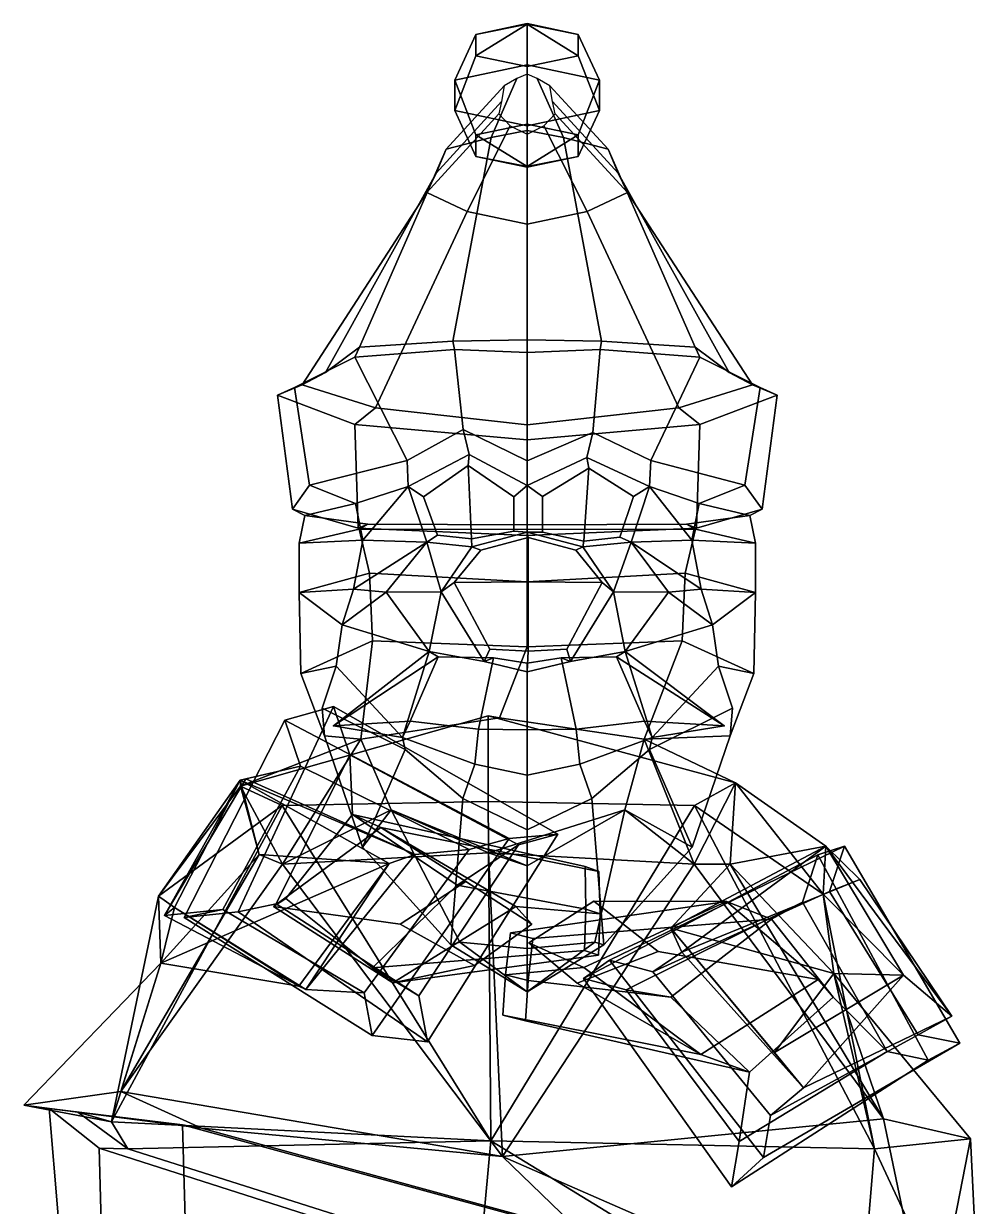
# Model space of a CAD drawing. Extents: x -126 to 137, y -160 to 359.
# Drawn here: x -125.5 to 129.6, y 44.2 to 359.2 of the extents above; entities that cross this region are included whole.
import ezdxf

# ---------------------------------------------------------------- set-up
doc = ezdxf.new("R2010")
doc.units = 0

msp = doc.modelspace()

# ---------------------------------------------------------------- linework, layer by layer
for p in [(-43.072681, 172.206116, 84.659988), (60.933887, 172.206116, 84.659988)]:
    msp.add_point(p)
for points in [[(-5.151848, 356.381012, -21.73793), (8.457044, 359.241974, -28.632166), (8.457046, 348.229431, -39.897041), (-10.788855, 344.183441, -30.147188)], [(8.457041, 359.063324, -12.543396), (8.457044, 359.241974, -28.632166), (-5.151848, 356.381012, -21.73793)], [(8.457041, 359.063324, -12.543396), (22.065966, 356.381012, -21.737925), (8.457044, 359.241974, -28.632166)], [(22.065966, 356.381012, -21.737925), (27.702938, 344.183441, -30.147184), (8.457046, 348.229431, -39.897041), (8.457044, 359.241974, -28.632166)], [(-10.788859, 336.091431, -10.647422), (-5.151852, 350.659119, -7.949565), (-5.151848, 356.381012, -21.73793), (-10.788855, 344.183441, -30.147188)], [(8.457037, 347.798157, -1.055381), (8.457041, 359.063324, -12.543396), (-5.151852, 350.659119, -7.949565)], [(-5.151852, 350.659119, -7.949565), (8.457041, 359.063324, -12.543396), (-5.151848, 356.381012, -21.73793)], [(8.457037, 347.798157, -1.055381), (22.065962, 350.659119, -7.949561), (8.457041, 359.063324, -12.543396)], [(22.065962, 350.659119, -7.949561), (22.065966, 356.381012, -21.737925), (8.457041, 359.063324, -12.543396)], [(27.702934, 336.091431, -10.647417), (27.702938, 344.183441, -30.147184), (22.065966, 356.381012, -21.737925), (22.065962, 350.659119, -7.949561)], [(8.457037, 332.045441, -0.897593), (8.457037, 347.798157, -1.055381), (-5.151852, 350.659119, -7.949565), (-10.788859, 336.091431, -10.647422)], [(8.457037, 332.045441, -0.897593), (27.702934, 336.091431, -10.647417), (22.065962, 350.659119, -7.949561), (8.457037, 347.798157, -1.055381)], [(-5.151847, 329.615723, -32.84499), (-10.788855, 344.183441, -30.147188), (8.457046, 348.229431, -39.897041), (8.457046, 332.476715, -39.739227)], [(22.065966, 329.615723, -32.844986), (8.457046, 332.476715, -39.739227), (8.457046, 348.229431, -39.897041), (27.702938, 344.183441, -30.147184)], [(5.75163, 344.646851, -8.577847), (2.411129, 342.651703, -9.418421), (-13.057982, 325.824097, 43.296448), (-1.127624, 328.927826, 48.424377)], [(-10.788859, 336.091431, -10.647422), (-10.788855, 344.183441, -30.147188), (-5.151847, 329.615723, -32.84499), (-5.15185, 323.893829, -19.056625)], [(8.447052, 345.811218, -8.087288), (5.75163, 344.646851, -8.577847), (-1.127624, 328.927826, 48.424377), (8.498883, 330.739166, 51.417027)], [(8.447052, 345.811218, -8.087288), (8.498883, 330.739166, 51.417027), (18.125391, 328.927826, 48.424377), (11.142474, 344.646851, -8.577847)], [(11.142474, 344.646851, -8.577847), (18.125391, 328.927826, 48.424377), (30.055748, 325.824097, 43.296448), (14.482975, 342.651703, -9.418419)], [(27.702934, 336.091431, -10.647417), (22.065962, 323.893829, -19.056622), (22.065966, 329.615723, -32.844986), (27.702938, 344.183441, -30.147184)], [(2.411129, 342.651703, -9.418421), (1.661114, 338.542328, -11.149699), (-15.73661, 319.431458, 32.734623), (-13.057982, 325.824097, 43.296448)], [(14.482975, 342.651703, -9.418419), (30.055748, 325.824097, 43.296448), (32.734371, 319.431458, 32.734627), (15.232988, 338.542328, -11.149697)], [(1.661114, 338.542328, -11.149699), (0.974453, 335.227539, -12.546223), (-18.188969, 314.274841, 24.215006), (-15.73661, 319.431458, 32.734623)], [(15.232988, 338.542328, -11.149697), (32.734371, 319.431458, 32.734627), (35.186737, 314.274841, 24.215008), (15.91965, 335.227539, -12.546221)], [(0.974453, 335.227539, -12.546223), (3.975398, 331.987244, -13.911336), (-7.471307, 309.234131, 15.886888), (-18.188969, 314.274841, 24.215006)], [(8.457037, 332.045441, -0.897593), (-10.788859, 336.091431, -10.647422), (-5.15185, 323.893829, -19.056625), (8.45704, 321.032898, -12.162441)], [(8.457037, 332.045441, -0.897593), (8.45704, 321.032898, -12.162441), (22.065962, 323.893829, -19.056622), (27.702934, 336.091431, -10.647417)], [(15.91965, 335.227539, -12.546221), (35.186737, 314.274841, 24.215008), (24.469067, 309.234131, 15.886889), (12.918702, 331.987213, -13.911334)], [(3.975398, 331.987244, -13.911336), (8.44705, 329.804291, -14.831028), (8.498879, 305.838287, 10.2763), (-7.471307, 309.234131, 15.886888)], [(8.457034, 321.211487, -28.251158), (-5.151847, 329.615723, -32.84499), (8.457046, 332.476715, -39.739227)], [(12.918702, 331.987213, -13.911334), (24.469067, 309.234131, 15.886889), (8.498879, 305.838287, 10.2763), (8.44705, 329.804291, -14.831028)], [(8.457034, 321.211487, -28.251158), (8.457046, 332.476715, -39.739227), (22.065966, 329.615723, -32.844986)], [(-36.121689, 273.04834, 73.769592), (-11.261382, 274.691772, 86.634834), (-1.127624, 328.927826, 48.424377), (-13.057982, 325.824097, 43.296448)], [(8.52688, 275.02301, 94.062515), (8.498883, 330.739166, 51.417027), (-1.127624, 328.927826, 48.424377), (-11.261382, 274.691772, 86.634834)], [(-5.15185, 323.893829, -19.056625), (-5.151847, 329.615723, -32.84499), (8.457034, 321.211487, -28.251158)], [(22.065962, 323.893829, -19.056622), (8.457034, 321.211487, -28.251158), (22.065966, 329.615723, -32.844986)], [(8.52688, 275.02301, 94.062515), (28.31514, 274.691772, 86.634834), (18.125391, 328.927826, 48.424377), (8.498883, 330.739166, 51.417027)], [(53.175453, 273.04834, 73.769592), (30.055748, 325.824097, 43.296448), (18.125391, 328.927826, 48.424377), (28.31514, 274.691772, 86.634834)], [(-45.16222, 266.35083, 46.322403), (-36.121689, 273.04834, 73.769592), (-13.057982, 325.824097, 43.296448), (-15.73661, 319.431458, 32.734623)], [(62.215984, 266.35083, 46.322403), (32.734371, 319.431458, 32.734627), (30.055748, 325.824097, 43.296448), (53.175453, 273.04834, 73.769592)], [(8.45704, 321.032898, -12.162441), (-5.15185, 323.893829, -19.056625), (8.457034, 321.211487, -28.251158)], [(8.45704, 321.032898, -12.162441), (8.457034, 321.211487, -28.251158), (22.065962, 323.893829, -19.056622)], [(-51.432159, 263.036377, 23.354204), (-45.16222, 266.35083, 46.322403), (-15.73661, 319.431458, 32.734623), (-18.188969, 314.274841, 24.215006)], [(68.485924, 263.036377, 23.354204), (35.186737, 314.274841, 24.215008), (32.734371, 319.431458, 32.734627), (62.215984, 266.35083, 46.322403)], [(-31.844246, 256.957275, 2.615222), (-51.432159, 263.036377, 23.354204), (-18.188969, 314.274841, 24.215006), (-7.471307, 309.234131, 15.886888)], [(48.898003, 256.957275, 2.615222), (24.469067, 309.234131, 15.886889), (35.186737, 314.274841, 24.215008), (68.485924, 263.036377, 23.354204)], [(8.52688, 252.391937, -16.353193), (-31.844246, 256.957275, 2.615222), (-7.471307, 309.234131, 15.886888), (8.498879, 305.838287, 10.2763)], [(8.52688, 252.391937, -16.353193), (8.498879, 305.838287, 10.2763), (24.469067, 309.234131, 15.886889), (48.898003, 256.957275, 2.615222)], [(-10.872718, 272.434296, 91.540169), (-11.261382, 274.691772, 86.634834), (-36.121689, 273.04834, 73.769592), (-37.36404, 270.369202, 78.381233)], [(8.52688, 271.686127, 97.65567), (8.52688, 275.02301, 94.062515), (-11.261382, 274.691772, 86.634834), (-10.872718, 272.434296, 91.540169)], [(8.52688, 271.686127, 97.65567), (27.926476, 272.434296, 91.540169), (28.31514, 274.691772, 86.634834), (8.52688, 275.02301, 94.062515)], [(27.926476, 272.434296, 91.540169), (54.417805, 270.369171, 78.381233), (53.175453, 273.04834, 73.769592), (28.31514, 274.691772, 86.634834)], [(-37.36404, 270.369202, 78.381233), (-36.121689, 273.04834, 73.769592), (-45.16222, 266.35083, 46.322403), (-53.460899, 262.294495, 47.732353)], [(-8.515892, 251.157349, 95.748184), (-10.872718, 272.434296, 91.540169), (-37.36404, 270.369202, 78.381233), (-23.456627, 242.91156, 84.633743)], [(8.52688, 242.8284, 99.972198), (8.52688, 271.686127, 97.65567), (-10.872718, 272.434296, 91.540169), (-8.515892, 251.157349, 95.748184)], [(8.52688, 242.8284, 99.972198), (25.973375, 250.352966, 95.818558), (27.926476, 272.434296, 91.540169), (8.52688, 271.686127, 97.65567)], [(25.973375, 250.352966, 95.818558), (41.382427, 242.91156, 84.633751), (54.417805, 270.369171, 78.381233), (27.926476, 272.434296, 91.540169)], [(54.417805, 270.369171, 78.381233), (70.514664, 262.294495, 47.732353), (62.215984, 266.35083, 46.322403), (53.175453, 273.04834, 73.769592)], [(-23.456627, 242.91156, 84.633743), (-37.36404, 270.369202, 78.381233), (-53.460899, 262.294495, 47.732353), (-49.413834, 236.339661, 66.073692)], [(41.382427, 242.91156, 84.633751), (66.467606, 236.339661, 66.073692), (70.514664, 262.294495, 47.732353), (54.417805, 270.369171, 78.381233)], [(-53.460899, 262.294495, 47.732353), (-45.16222, 266.35083, 46.322403), (-51.432159, 263.036377, 23.354204), (-57.986588, 260.283508, 21.930605)], [(70.514664, 262.294495, 47.732353), (75.040352, 260.283508, 21.930605), (68.485924, 263.036377, 23.354204), (62.215984, 266.35083, 46.322403)], [(-57.986588, 260.283508, 21.930605), (-51.432159, 263.036377, 23.354204), (-31.844246, 256.957275, 2.615222), (-37.372963, 252.506104, -0.818602)], [(-49.413834, 236.339661, 66.073692), (-53.460899, 262.294495, 47.732353), (-57.986588, 260.283508, 21.930605), (-53.987251, 229.900299, 28.771891)], [(75.040352, 260.283508, 21.930605), (54.426723, 252.506104, -0.818602), (48.898003, 256.957275, 2.615222), (68.485924, 263.036377, 23.354204)], [(66.467606, 236.339661, 66.073692), (71.041016, 229.900299, 28.771891), (75.040352, 260.283508, 21.930605), (70.514664, 262.294495, 47.732353)], [(-53.987251, 229.900299, 28.771891), (-57.986588, 260.283508, 21.930605), (-37.372963, 252.506104, -0.818602), (-36.477634, 224.893066, 2.958028)], [(71.041016, 229.900299, 28.771891), (53.531399, 224.893066, 2.958028), (54.426723, 252.506104, -0.818602), (75.040352, 260.283508, 21.930605)], [(-37.372963, 252.506104, -0.818602), (-31.844246, 256.957275, 2.615222), (8.52688, 252.391937, -16.353193), (8.52688, 248.39328, -20.572721)], [(54.426723, 252.506104, -0.818602), (8.52688, 248.39328, -20.572721), (8.52688, 252.391937, -16.353193), (48.898003, 256.957275, 2.615222)], [(-36.477634, 224.893066, 2.958028), (-37.372963, 252.506104, -0.818602), (8.52688, 248.39328, -20.572721), (8.526879, 222.88504, -16.709909)], [(53.531399, 224.893066, 2.958028), (8.526879, 222.88504, -16.709909), (8.52688, 248.39328, -20.572721), (54.426723, 252.506104, -0.818602)], [(-8.515892, 251.157349, 95.748184), (-23.456627, 242.91156, 84.633743), (-23.163918, 235.97821, 83.133759), (-6.947201, 244.5112, 95.097359)], [(8.52688, 242.8284, 99.972198), (-8.515892, 251.157349, 95.748184), (-6.947201, 244.5112, 95.097359), (8.52688, 236.220062, 97.248497)], [(8.52688, 242.8284, 99.972198), (8.52688, 236.220062, 97.248497), (24.404682, 243.704346, 95.111427), (25.973375, 250.352966, 95.818558)], [(25.973375, 250.352966, 95.818558), (24.404682, 243.704346, 95.111427), (41.089714, 235.97821, 83.133759), (41.382427, 242.91156, 84.633751)], [(-37.248295, 231.401642, 66.494194), (-23.163918, 235.97821, 83.133759), (-23.456627, 242.91156, 84.633743), (-49.413834, 236.339661, 66.073692)], [(-7.206049, 241.538635, 92.634552), (-6.947201, 244.5112, 95.097359), (-23.163918, 235.97821, 83.133759), (-19.143181, 233.169922, 82.818977)], [(-7.206049, 241.538635, 92.634552), (4.941825, 233.166748, 94.260582), (8.52688, 236.220062, 97.248497), (-6.947201, 244.5112, 95.097359)], [(24.911552, 240.843506, 92.433502), (24.404682, 243.704346, 95.111427), (8.52688, 236.220062, 97.248497), (12.565072, 233.286011, 94.440895)], [(24.911552, 240.843506, 92.433502), (36.830898, 233.289429, 80.315483), (41.089714, 235.97821, 83.133759), (24.404682, 243.704346, 95.111427)], [(54.302055, 231.401642, 66.494194), (66.467606, 236.339661, 66.073692), (41.382427, 242.91156, 84.633751), (41.089714, 235.97821, 83.133759)], [(-6.306692, 222.045532, 90.805023), (-7.206049, 241.538635, 92.634552), (-19.143181, 233.169922, 82.818977), (-15.396179, 222.980103, 85.712799)], [(4.941825, 233.166748, 94.260582), (-7.206049, 241.538635, 92.634552), (-6.306692, 222.045532, 90.805023), (4.941825, 224.0495, 95.104782)], [(12.565072, 233.286011, 94.440895), (12.565072, 223.781403, 95.483139), (23.59454, 221.433167, 90.174812), (24.911552, 240.843506, 92.433502)], [(23.59454, 221.433167, 90.174812), (33.156864, 222.429199, 83.888092), (36.830898, 233.289429, 80.315483), (24.911552, 240.843506, 92.433502)], [(-49.413834, 236.339661, 66.073692), (-53.987251, 229.900299, 28.771891), (-50.681709, 228.237183, 29.577936), (-37.248295, 231.401642, 66.494194)], [(66.467606, 236.339661, 66.073692), (54.302055, 231.401642, 66.494194), (67.735474, 228.237183, 29.577936), (71.041016, 229.900299, 28.771891)], [(-35.275543, 221.700012, 66.820854), (-23.163918, 235.97821, 83.133759), (-37.248295, 231.401642, 66.494194)], [(-18.23365, 221.139404, 86.714142), (-23.163918, 235.97821, 83.133759), (-35.275543, 221.700012, 66.820854)], [(-15.396179, 222.980103, 85.712799), (-19.143181, 233.169922, 82.818977), (-23.163918, 235.97821, 83.133759), (-18.23365, 221.139404, 86.714142)], [(4.941825, 224.0495, 95.104782), (8.526879, 223.802063, 98.309181), (8.52688, 236.220062, 97.248497), (4.941825, 233.166748, 94.260582)], [(12.565072, 223.781403, 95.483139), (12.565072, 233.286011, 94.440895), (8.52688, 236.220062, 97.248497), (8.526879, 223.802063, 98.309181)], [(33.156864, 222.429199, 83.888092), (36.159447, 221.139404, 86.714142), (41.089714, 235.97821, 83.133759), (36.830898, 233.289429, 80.315483)], [(36.159447, 221.139404, 86.714142), (52.3293, 221.700012, 66.820854), (41.089714, 235.97821, 83.133759)], [(52.3293, 221.700012, 66.820854), (54.302055, 231.401642, 66.494194), (41.089714, 235.97821, 83.133759)], [(-37.248295, 231.401642, 66.494194), (-50.681709, 228.237183, 29.577936), (-52.186119, 220.88385, 30.62701), (-35.275543, 221.700012, 66.820854)], [(54.302055, 231.401642, 66.494194), (52.3293, 221.700012, 66.820854), (69.239876, 220.88385, 30.62701), (67.735474, 228.237183, 29.577936)], [(-53.987251, 229.900299, 28.771891), (-36.477634, 224.893066, 2.958028), (-33.891506, 225.941895, 3.264927), (-50.681709, 228.237183, 29.577936)], [(-52.186119, 220.88385, 30.62701), (-50.681709, 228.237183, 29.577936), (-33.891506, 225.941895, 3.264927), (-36.203869, 224.563232, 0.837368)], [(71.041016, 229.900299, 28.771891), (67.735474, 228.237183, 29.577936), (50.945271, 225.941895, 3.264927), (53.531399, 224.893066, 2.958028)], [(69.239876, 220.88385, 30.62701), (53.257626, 224.563232, 0.837368), (50.945271, 225.941895, 3.264927), (67.735474, 228.237183, 29.577936)], [(-52.207901, 207.689941, 32.805943), (-52.186119, 220.88385, 30.62701), (-36.203869, 224.563232, 0.837368), (-33.459091, 212.86618, -0.646361)], [(-36.477634, 224.893066, 2.958028), (8.526879, 222.88504, -16.709909), (8.526878, 225.715363, -13.894478), (-33.891506, 225.941895, 3.264927)], [(-36.203869, 224.563232, 0.837368), (-33.891506, 225.941895, 3.264927), (8.526878, 225.715363, -13.894478), (8.526878, 224.489075, -14.240273)], [(-33.459091, 212.86618, -0.646361), (-36.203869, 224.563232, 0.837368), (8.526878, 224.489075, -14.240273), (8.526874, 210.612854, -12.780962)], [(-6.306692, 222.045532, 90.805023), (-6.2738, 219.85849, 93.000854), (8.526879, 223.802063, 98.309181), (4.941825, 224.0495, 95.104782)], [(8.785262, 222.41571, 112.701004), (8.526879, 223.802063, 98.309181), (-6.2738, 219.85849, 93.000854), (-3.837612, 218.981445, 109.184486)], [(50.512852, 212.86618, -0.646361), (8.526874, 210.612854, -12.780962), (8.526878, 224.489075, -14.240273), (53.257626, 224.563232, 0.837368)], [(53.531399, 224.893066, 2.958028), (50.945271, 225.941895, 3.264927), (8.526878, 225.715363, -13.894478), (8.526879, 222.88504, -16.709909)], [(53.257626, 224.563232, 0.837368), (8.526878, 224.489075, -14.240273), (8.526878, 225.715363, -13.894478), (50.945271, 225.941895, 3.264927)], [(8.785262, 222.41571, 112.701004), (21.408134, 218.981445, 109.184486), (23.327559, 219.85849, 93.000854), (8.526879, 223.802063, 98.309181)], [(23.59454, 221.433167, 90.174812), (12.565072, 223.781403, 95.483139), (8.526879, 223.802063, 98.309181), (23.327559, 219.85849, 93.000854)], [(69.261665, 207.689941, 32.805943), (50.512852, 212.86618, -0.646361), (53.257626, 224.563232, 0.837368), (69.239876, 220.88385, 30.62701)], [(-35.275543, 221.700012, 66.820854), (-52.186119, 220.88385, 30.62701), (-52.207901, 207.689941, 32.805943), (-37.717312, 208.60083, 66.669678)], [(-37.717312, 208.60083, 66.669678), (-18.23365, 221.139404, 86.714142), (-35.275543, 221.700012, 66.820854)], [(-29.063335, 207.784119, 89.890694), (-18.23365, 221.139404, 86.714142), (-37.717312, 208.60083, 66.669678)], [(-29.063335, 207.784119, 89.890694), (-14.431576, 207.937439, 92.925125), (-18.23365, 221.139404, 86.714142)], [(-6.306692, 222.045532, 90.805023), (-15.396179, 222.980103, 85.712799), (-18.23365, 221.139404, 86.714142), (-6.2738, 219.85849, 93.000854)], [(-14.431576, 207.937439, 92.925125), (-6.2738, 219.85849, 93.000854), (-18.23365, 221.139404, 86.714142)], [(8.785262, 210.598816, 116.831032), (8.785262, 222.41571, 112.701004), (-3.837612, 218.981445, 109.184486), (-10.91394, 210.417114, 110.381821)], [(8.785262, 210.598816, 116.831032), (28.484463, 210.417114, 110.381821), (21.408134, 218.981445, 109.184486), (8.785262, 222.41571, 112.701004)], [(23.59454, 221.433167, 90.174812), (23.327559, 219.85849, 93.000854), (36.159447, 221.139404, 86.714142), (33.156864, 222.429199, 83.888092)], [(31.485336, 207.937439, 92.925125), (36.159447, 221.139404, 86.714142), (23.327559, 219.85849, 93.000854)], [(46.117096, 207.784119, 89.890694), (36.159447, 221.139404, 86.714142), (31.485336, 207.937439, 92.925125)], [(54.771076, 208.60083, 66.669678), (52.3293, 221.700012, 66.820854), (36.159447, 221.139404, 86.714142)], [(46.117096, 207.784119, 89.890694), (54.771076, 208.60083, 66.669678), (36.159447, 221.139404, 86.714142)], [(52.3293, 221.700012, 66.820854), (54.771076, 208.60083, 66.669678), (69.261665, 207.689941, 32.805943), (69.239876, 220.88385, 30.62701)], [(-10.91394, 210.417114, 110.381821), (-3.837612, 218.981445, 109.184486), (-6.2738, 219.85849, 93.000854), (-14.431576, 207.937439, 92.925125)], [(28.484463, 210.417114, 110.381821), (31.485336, 207.937439, 92.925125), (23.327559, 219.85849, 93.000854), (21.408134, 218.981445, 109.184486)], [(-51.771545, 186.135681, 34.168629), (-52.207901, 207.689941, 32.805943), (-33.459091, 212.86618, -0.646361), (-32.666374, 194.87851, 2.264485)], [(-32.666374, 194.87851, 2.264485), (-33.459091, 212.86618, -0.646361), (8.526874, 210.612854, -12.780962), (8.526874, 193.252808, -8.349802)], [(49.720135, 194.87851, 2.264484), (8.526874, 193.252808, -8.349802), (8.526874, 210.612854, -12.780962), (50.512852, 212.86618, -0.646361)], [(68.82531, 186.135681, 34.168629), (49.720135, 194.87851, 2.264484), (50.512852, 212.86618, -0.646361), (69.261665, 207.689941, 32.805943)], [(-37.717312, 208.60083, 66.669678), (-52.207901, 207.689941, 32.805943), (-40.783386, 199.077454, 66.1129)], [(-40.783386, 199.077454, 66.1129), (-29.063335, 207.784119, 89.890694), (-37.717312, 208.60083, 66.669678)], [(-17.566715, 191.970764, 86.773262), (-14.431576, 207.937439, 92.925125), (-29.063335, 207.784119, 89.890694)], [(-2.939581, 189.350403, 92.676399), (-14.431576, 207.937439, 92.925125), (-17.566715, 191.970764, 86.773262)], [(-1.489613, 192.669128, 105.546127), (-10.91394, 210.417114, 110.381821), (-14.431576, 207.937439, 92.925125), (-2.939581, 189.350403, 92.676399)], [(8.785262, 192.147644, 110.776154), (8.785262, 210.598816, 116.831032), (-10.91394, 210.417114, 110.381821), (-1.489613, 192.669128, 105.546127)], [(8.785262, 192.147644, 110.776154), (19.060137, 192.669128, 105.546127), (28.484463, 210.417114, 110.381821), (8.785262, 210.598816, 116.831032)], [(19.060137, 192.669128, 105.546127), (19.99334, 189.350403, 92.676399), (31.485336, 207.937439, 92.925125), (28.484463, 210.417114, 110.381821)], [(19.99334, 189.350403, 92.676399), (34.620476, 191.970764, 86.773262), (31.485336, 207.937439, 92.925125)], [(34.620476, 191.970764, 86.773262), (46.117096, 207.784119, 89.890694), (31.485336, 207.937439, 92.925125)], [(57.837151, 199.077454, 66.1129), (54.771076, 208.60083, 66.669678), (46.117096, 207.784119, 89.890694)], [(54.771076, 208.60083, 66.669678), (57.837151, 199.077454, 66.1129), (69.261665, 207.689941, 32.805943)], [(-42.38913, 188.147583, 66.291603), (-40.783386, 199.077454, 66.1129), (-52.207901, 207.689941, 32.805943), (-51.771545, 186.135681, 34.168629)], [(-17.566715, 191.970764, 86.773262), (-29.063335, 207.784119, 89.890694), (-40.783386, 199.077454, 66.1129)], [(34.620476, 191.970764, 86.773262), (57.837151, 199.077454, 66.1129), (46.117096, 207.784119, 89.890694)], [(59.442894, 188.147583, 66.291603), (68.82531, 186.135681, 34.168629), (69.261665, 207.689941, 32.805943), (57.837151, 199.077454, 66.1129)], [(-42.38913, 188.147583, 66.291603), (-24.674725, 169.144806, 93.082611), (-17.566715, 191.970764, 86.773262), (-40.783386, 199.077454, 66.1129)], [(59.442894, 188.147583, 66.291603), (57.837151, 199.077454, 66.1129), (34.620476, 191.970764, 86.773262), (41.728481, 169.144806, 93.082611)], [(-45.443005, 169.524017, 38.27774), (-51.771545, 186.135681, 34.168629), (-32.666374, 194.87851, 2.264485), (-35.822521, 168.64563, 25.937632)], [(-35.822521, 168.64563, 25.937632), (-32.666374, 194.87851, 2.264485), (8.526874, 193.252808, -8.349802), (1.101046, 174.308746, 4.237138)], [(8.785262, 192.147644, 110.776154), (-1.489613, 192.669128, 105.546127), (-2.939581, 189.350403, 92.676399), (8.526879, 186.563049, 98.595886)], [(39.661541, 168.64563, 25.937632), (1.101046, 174.308746, 4.237138), (8.526874, 193.252808, -8.349802), (49.720135, 194.87851, 2.264484)], [(8.785262, 192.147644, 110.776154), (8.526879, 186.563049, 98.595886), (19.99334, 189.350403, 92.676399), (19.060137, 192.669128, 105.546127)], [(62.496765, 169.524017, 38.27774), (39.661541, 168.64563, 25.937632), (49.720135, 194.87851, 2.264484), (68.82531, 186.135681, 34.168629)], [(-15.200525, 190.55011, 100.773483), (-17.566715, 191.970764, 86.773262), (-43.072681, 172.206116, 84.659988)], [(-43.072681, 172.206116, 84.659988), (-17.566715, 191.970764, 86.773262), (-24.674725, 169.144806, 93.082611)], [(-22.677727, 173.501404, 103.167496), (-15.200525, 190.55011, 100.773483), (-43.072681, 172.206116, 84.659988)], [(-0.503155, 190.287842, 100.890594), (-15.200525, 190.55011, 100.773483), (-22.677727, 173.501404, 103.167496), (-4.464108, 171.310089, 111.83506)], [(-15.200525, 190.55011, 100.773483), (-0.503155, 190.287842, 100.890594), (-2.939581, 189.350403, 92.676399), (-17.566715, 191.970764, 86.773262)], [(-4.464108, 171.310089, 111.83506), (8.526879, 171.106628, 112.518768), (8.526879, 188.87384, 103.63916), (-0.503155, 190.287842, 100.890594)], [(8.526879, 188.87384, 103.63916), (8.526879, 186.563049, 98.595886), (-2.939581, 189.350403, 92.676399), (-0.503155, 190.287842, 100.890594)], [(21.517866, 171.310089, 111.83506), (17.556915, 190.287842, 100.890594), (8.526879, 188.87384, 103.63916), (8.526879, 171.106628, 112.518768)], [(8.526879, 188.87384, 103.63916), (17.556915, 190.287842, 100.890594), (19.99334, 189.350403, 92.676399), (8.526879, 186.563049, 98.595886)], [(32.254284, 190.55011, 100.773483), (34.620476, 191.970764, 86.773262), (19.99334, 189.350403, 92.676399), (17.556915, 190.287842, 100.890594)], [(17.556915, 190.287842, 100.890594), (21.517866, 171.310089, 111.83506), (39.731487, 173.501404, 103.167496), (32.254284, 190.55011, 100.773483)], [(32.254284, 190.55011, 100.773483), (60.933887, 172.206116, 84.659988), (34.620476, 191.970764, 86.773262)], [(39.731487, 173.501404, 103.167496), (60.933887, 172.206116, 84.659988), (32.254284, 190.55011, 100.773483)], [(60.933887, 172.206116, 84.659988), (41.728481, 169.144806, 93.082611), (34.620476, 191.970764, 86.773262)], [(-45.443005, 169.524017, 38.27774), (-46.112354, 176.889496, 69.461884), (-42.38913, 188.147583, 66.291603), (-51.771545, 186.135681, 34.168629)], [(-42.38913, 188.147583, 66.291603), (-46.112354, 176.889496, 69.461884), (-23.991554, 165.923065, 84.071426), (-24.674725, 169.144806, 93.082611)], [(59.442894, 188.147583, 66.291603), (41.728481, 169.144806, 93.082611), (41.045311, 165.923065, 84.071426), (63.166122, 176.889496, 69.461884)], [(62.496765, 169.524017, 38.27774), (68.82531, 186.135681, 34.168629), (59.442894, 188.147583, 66.291603), (63.166122, 176.889496, 69.461884)], [(-68.454018, 122.657654, 227.260376), (-43.040382, 177.330017, 212.113464), (-55.982372, 173.724701, 182.635162), (-82.819359, 121.171661, 197.453598)], [(-68.454018, 122.657654, 227.260376), (-58.316322, 124.820984, 222.538559), (-38.757889, 164.475891, 210.800552), (-43.040382, 177.330017, 212.113464)], [(3.686349, 142.196533, 157.034866), (-55.982372, 173.724701, 182.635162), (-43.040382, 177.330017, 212.113464), (16.661037, 143.344543, 187.491409)], [(-23.991554, 165.923065, 84.071426), (-46.112354, 176.889496, 69.461884), (-45.443005, 169.524017, 38.27774), (-35.364937, 139.876556, 54.272167)], [(16.661037, 143.344543, 187.491409), (-43.040382, 177.330017, 212.113464), (-38.757889, 164.475891, 210.800552), (6.164776, 140.492889, 192.410553)], [(41.045311, 165.923065, 84.071426), (52.418697, 139.876556, 54.272167), (62.496765, 169.524017, 38.27774), (63.166122, 176.889496, 69.461884)], [(-82.819359, 121.171661, 197.453598), (-55.982372, 173.724701, 182.635162), (-51.823261, 161.473633, 181.348541), (-72.520248, 123.327881, 192.658661)], [(-1.853932, 174.900818, 2.414005), (-1.857344, 152.070068, -48.561859), (-56.752666, 150.964569, -39.722935), (-67.824722, 156.118103, -4.809561)], [(-1.853932, 174.900818, 2.414005), (-67.824722, 156.118103, -4.809561), (-35.822521, 168.64563, 25.937632), (1.101046, 174.308746, 4.237138)], [(3.686349, 142.196533, 157.034866), (-6.985626, 139.255829, 162.038422), (-51.823261, 161.473633, 181.348541), (-55.982372, 173.724701, 182.635162)], [(-24.674725, 169.144806, 93.082611), (-22.677727, 173.501404, 103.167496), (-43.072681, 172.206116, 84.659988)], [(-4.464108, 171.310089, 111.83506), (-22.677727, 173.501404, 103.167496), (-24.674725, 169.144806, 93.082611), (-5.465734, 162.011047, 101.929436)], [(-1.853932, 174.900818, 2.414005), (63.986191, 157.018005, -5.372619), (53.064346, 150.964569, -39.722935), (-1.857344, 152.070068, -48.561859)], [(1.101046, 174.308746, 4.237138), (39.661541, 168.64563, 25.937632), (63.986191, 157.018005, -5.372619), (-1.853932, 174.900818, 2.414005)], [(21.517866, 171.310089, 111.83506), (22.519493, 162.011047, 101.929436), (41.728481, 169.144806, 93.082611), (39.731487, 173.501404, 103.167496)], [(41.728481, 169.144806, 93.082611), (60.933887, 172.206116, 84.659988), (39.731487, 173.501404, 103.167496)], [(8.526879, 171.106628, 112.518768), (-4.464108, 171.310089, 111.83506), (-5.465734, 162.011047, 101.929436), (8.526879, 159.04425, 107.400803)], [(8.526879, 171.106628, 112.518768), (8.526879, 159.04425, 107.400803), (22.519493, 162.011047, 101.929436), (21.517866, 171.310089, 111.83506)], [(-67.824722, 156.118103, -4.809561), (-56.614574, 135.401886, 55.802441), (-35.822521, 168.64563, 25.937632)], [(-56.614574, 135.401886, 55.802441), (-27.741901, 149.813568, 51.895214), (-35.822521, 168.64563, 25.937632)], [(-35.364937, 139.876556, 54.272167), (-45.443005, 169.524017, 38.27774), (-35.822521, 168.64563, 25.937632), (-27.741901, 149.813568, 51.895214)], [(-8.648029, 152.859558, 103.977287), (-5.465734, 162.011047, 101.929436), (-24.674725, 169.144806, 93.082611), (-23.991554, 165.923065, 84.071426)], [(25.701786, 152.859558, 103.977287), (41.045311, 165.923065, 84.071426), (41.728481, 169.144806, 93.082611), (22.519493, 162.011047, 101.929436)], [(52.418697, 139.876556, 54.272167), (34.445557, 149.813568, 51.895214), (39.661541, 168.64563, 25.937632), (62.496765, 169.524017, 38.27774)], [(52.935226, 135.401855, 55.802437), (39.661541, 168.64563, 25.937632), (34.445557, 149.813568, 51.895214)], [(63.986191, 157.018005, -5.372619), (39.661541, 168.64563, 25.937632), (52.935226, 135.401855, 55.802437)], [(-55.728638, 126.262878, 219.817657), (-38.017288, 148.586914, 213.585327), (-38.757889, 164.475891, 210.800552), (-58.316322, 124.820984, 222.538559)], [(-10.147019, 129.762939, 203.741318), (6.164776, 140.492889, 192.410553), (-38.757889, 164.475891, 210.800552), (-38.017288, 148.586914, 213.585327)], [(-11.833155, 113.875031, 86.024086), (-8.648029, 152.859558, 103.977287), (-23.991554, 165.923065, 84.071426), (-35.364937, 139.876556, 54.272167)], [(28.886913, 113.875031, 86.024086), (52.418697, 139.876556, 54.272167), (41.045311, 165.923065, 84.071426), (25.701786, 152.859558, 103.977287)], [(-72.520248, 123.327881, 192.658661), (-51.823261, 161.473633, 181.348541), (-66.421455, 158.119019, 148.441299), (-88.010803, 121.699463, 160.072144)], [(-66.421455, 158.119019, 148.441299), (-51.823261, 161.473633, 181.348541), (-6.985626, 139.255829, 162.038422), (-21.327221, 137.906677, 128.915054)], [(8.526879, 144.514069, 110.343498), (8.526879, 159.04425, 107.400803), (-5.465734, 162.011047, 101.929436), (-8.648029, 152.859558, 103.977287)], [(8.526879, 144.514069, 110.343498), (25.701786, 152.859558, 103.977287), (22.519493, 162.011047, 101.929436), (8.526879, 159.04425, 107.400803)], [(-89.675323, 126.868134, -22.132084), (-67.93576, 157.701111, 94.370651), (-67.824722, 156.118103, -4.809561)], [(-89.675323, 126.868134, -22.132084), (-85.417366, 123.869415, 106.700142), (-67.93576, 157.701111, 94.370651)], [(-88.010803, 121.699463, 160.072144), (-66.421455, 158.119019, 148.441299), (-67.93576, 157.701111, 94.370651)], [(-88.010803, 121.699463, 160.072144), (-67.93576, 157.701111, 94.370651), (-85.417366, 123.869415, 106.700142)], [(-21.327221, 137.906677, 128.915054), (-67.93576, 157.701111, 94.370651), (-66.421455, 158.119019, 148.441299)], [(-62.89167, 137.91803, 27.988192), (-67.824722, 156.118103, -4.809561), (-67.93576, 157.701111, 94.370651)], [(-62.89167, 137.91803, 27.988192), (-67.93576, 157.701111, 94.370651), (-28.240173, 135.508667, 79.865356)], [(-21.327221, 137.906677, 128.915054), (-28.240173, 135.508667, 79.865356), (-67.93576, 157.701111, 94.370651)], [(-89.675323, 126.868134, -22.132084), (-67.824722, 156.118103, -4.809561), (-56.752666, 150.964569, -39.722935)], [(-62.89167, 137.91803, 27.988192), (-56.614574, 135.401886, 55.802441), (-67.824722, 156.118103, -4.809561)], [(62.554733, 135.346008, 30.954542), (63.986191, 157.018005, -5.372619), (52.935226, 135.401855, 55.802437)], [(87.299736, 127.336548, -26.174761), (53.064346, 150.964569, -39.722935), (63.986191, 157.018005, -5.372619)], [(62.554733, 135.346008, 30.954542), (87.985603, 140.129242, 94.235321), (63.986191, 157.018005, -5.372619)], [(87.299736, 127.336548, -26.174761), (63.986191, 157.018005, -5.372619), (87.985603, 140.129242, 94.235321)], [(-1.149596, 61.700989, -106.061798), (-56.752666, 150.964569, -39.722935), (-1.857344, 152.070068, -48.561859)], [(8.526879, 101.357864, 89.266022), (8.526879, 144.514069, 110.343498), (-8.648029, 152.859558, 103.977287), (-11.833155, 113.875031, 86.024086)], [(-1.149596, 61.700989, -106.061798), (-1.857344, 152.070068, -48.561859), (53.064346, 150.964569, -39.722935)], [(8.526879, 101.357864, 89.266022), (28.886913, 113.875031, 86.024086), (25.701786, 152.859558, 103.977287), (8.526879, 144.514069, 110.343498)], [(-102.148071, 66.771149, -69.854202), (-56.752666, 150.964569, -39.722935), (-1.149596, 61.700989, -106.061798)], [(-102.148071, 66.771149, -69.854202), (-89.675323, 126.868134, -22.132084), (-56.752666, 150.964569, -39.722935)], [(-59.024734, 124.093262, 260.76651), (-30.485876, 145.13147, 252.867691), (-38.017288, 148.586914, 213.585327), (-55.728638, 126.262878, 219.817657)], [(-1.823221, 138.404663, 62.739731), (-27.741901, 149.813568, 51.895214), (-56.614574, 135.401886, 55.802441)], [(24.09988, 123.348969, 238.126556), (-10.147019, 129.762939, 203.741318), (-38.017288, 148.586914, 213.585327), (23.90489, 134.707825, 238.460526)], [(27.566555, 133.460693, 250.809586), (23.90489, 134.707825, 238.460526), (-38.017288, 148.586914, 213.585327), (-30.485876, 145.13147, 252.867691)], [(-11.833155, 113.875031, 86.024086), (-35.364937, 139.876556, 54.272167), (-27.741901, 149.813568, 51.895214), (-9.414209, 114.567322, 70.117401)], [(-9.414209, 114.567322, 70.117401), (-27.741901, 149.813568, 51.895214), (8.526879, 134.969849, 44.174248), (8.526879, 112.933167, 65.821327)], [(8.526879, 134.969849, 44.174248), (-27.741901, 149.813568, 51.895214), (-1.823221, 138.404663, 62.739731)], [(8.526879, 134.969849, 44.174248), (-1.823221, 138.404663, 62.739731), (34.445557, 149.813568, 51.895214)], [(-1.823221, 138.404663, 62.739731), (52.935226, 135.401855, 55.802437), (34.445557, 149.813568, 51.895214)], [(100.921967, 59.526871, -73.66198), (-1.149596, 61.700989, -106.061798), (53.064346, 150.964569, -39.722935)], [(26.467968, 114.567322, 70.117401), (8.526879, 112.933167, 65.821327), (8.526879, 134.969849, 44.174248), (34.445557, 149.813568, 51.895214)], [(28.886913, 113.875031, 86.024086), (26.467968, 114.567322, 70.117401), (34.445557, 149.813568, 51.895214), (52.418697, 139.876556, 54.272167)], [(100.921967, 59.526871, -73.66198), (53.064346, 150.964569, -39.722935), (87.299736, 127.336548, -26.174761)], [(-25.289139, 119.378174, 310.195648), (-7.793617, 130.765778, 316.503204), (-30.485876, 145.13147, 252.867691), (-59.024734, 124.093262, 260.76651)], [(9.689016, 119.378174, 311.309723), (5.484654, 124.093262, 256.894104), (-30.485876, 145.13147, 252.867691), (-7.793617, 130.765778, 316.503204)], [(27.886017, 122.100067, 250.457642), (27.566555, 133.460693, 250.809586), (-30.485876, 145.13147, 252.867691), (5.484654, 124.093262, 256.894104)], [(-32.758953, 89.776016, 176.22049), (-34.942013, 101.121094, 176.652481), (-6.985626, 139.255829, 162.038422), (3.686349, 142.196533, 157.034866)], [(-32.758953, 89.776016, 176.22049), (3.686349, 142.196533, 157.034866), (16.661037, 143.344543, 187.491409), (-18.01494, 88.078522, 207.000153)], [(-18.01494, 88.078522, 207.000153), (16.661037, 143.344543, 187.491409), (6.164776, 140.492889, 192.410553), (-20.386778, 100.329102, 207.473236)], [(-21.327221, 137.906677, 128.915054), (-6.985626, 139.255829, 162.038422), (-34.942013, 101.121094, 176.652481), (-50.396641, 101.962036, 143.927338)], [(-32.663574, 107.782043, 211.809235), (-20.386778, 100.329102, 207.473236), (6.164776, 140.492889, 192.410553), (-10.147019, 129.762939, 203.741318)], [(30.393234, 109.776215, 164.672256), (23.513109, 104.913239, 196.707825), (85.824936, 137.8974, 215.543884), (92.933632, 140.175354, 184.020218)], [(30.393234, 109.776215, 164.672256), (92.933632, 140.175354, 184.020218), (88.964279, 128.084808, 181.35466), (41.911591, 106.7034, 167.008835)], [(62.554733, 135.346008, 30.954542), (46.707329, 118.297424, 83.87101), (87.985603, 140.129242, 94.235321)], [(49.623474, 111.907654, 132.107544), (87.985603, 140.129242, 94.235321), (46.707329, 118.297424, 83.87101)], [(49.623474, 111.907654, 132.107544), (97.02816, 131.296204, 146.256119), (87.985603, 140.129242, 94.235321)], [(115.271149, 83.15033, 215.70578), (123.650459, 87.657715, 183.980606), (92.933632, 140.175354, 184.020218), (85.824936, 137.8974, 215.543884)], [(87.299736, 127.336548, -26.174761), (87.985603, 140.129242, 94.235321), (108.635551, 105.847595, 96.646904)], [(121.511513, 94.857452, 146.991547), (108.635551, 105.847595, 96.646904), (87.985603, 140.129242, 94.235321)], [(121.511513, 94.857452, 146.991547), (87.985603, 140.129242, 94.235321), (97.02816, 131.296204, 146.256119)], [(123.650459, 87.657715, 183.980606), (112.560997, 89.94696, 181.636383), (88.964279, 128.084808, 181.35466), (92.933632, 140.175354, 184.020218)], [(-99.696625, 74.781036, 84.18541), (-62.89167, 137.91803, 27.988192), (-88.997368, 109.021057, 10.587644)], [(-99.696625, 74.781036, 84.18541), (-56.614574, 135.401886, 55.802441), (-62.89167, 137.91803, 27.988192)], [(-88.997368, 109.021057, 10.587644), (-62.89167, 137.91803, 27.988192), (-28.240173, 135.508667, 79.865356)], [(-52.280628, 102.913544, 94.922676), (-88.997368, 109.021057, 10.587644), (-28.240173, 135.508667, 79.865356)], [(1.889391, 57.506622, 112.196892), (-1.823221, 138.404663, 62.739731), (-56.614574, 135.401886, 55.802441)], [(-50.396641, 101.962036, 143.927338), (-52.280628, 102.913544, 94.922676), (-28.240173, 135.508667, 79.865356)], [(-50.396641, 101.962036, 143.927338), (-28.240173, 135.508667, 79.865356), (-21.327221, 137.906677, 128.915054)], [(1.889391, 57.506622, 112.196892), (52.935226, 135.401855, 55.802437), (-1.823221, 138.404663, 62.739731)], [(23.513109, 104.913239, 196.707825), (34.840237, 101.931335, 199.01123), (81.747131, 125.21051, 212.767883), (85.824936, 137.8974, 215.543884)], [(115.271149, 83.15033, 215.70578), (85.824936, 137.8974, 215.543884), (81.747131, 125.21051, 212.767883), (104.353897, 85.444275, 213.403625)], [(1.889391, 57.506622, 112.196892), (-56.614574, 135.401886, 55.802441), (-99.696625, 74.781036, 84.18541)], [(1.889391, 57.506622, 112.196892), (103.373413, 67.536774, 80.37764), (52.935226, 135.401855, 55.802437)], [(27.886017, 122.100067, 250.457642), (24.09988, 123.348969, 238.126556), (23.90489, 134.707825, 238.460526), (27.566555, 133.460693, 250.809586)], [(90.160469, 106.267029, 7.150927), (46.707329, 118.297424, 83.87101), (62.554733, 135.346008, 30.954542)], [(103.373413, 67.536774, 80.37764), (62.554733, 135.346008, 30.954542), (52.935226, 135.401855, 55.802437)], [(103.373413, 67.536774, 80.37764), (90.160469, 106.267029, 7.150927), (62.554733, 135.346008, 30.954542)], [(23.795385, 112.375092, 238.005783), (-32.663574, 107.782043, 211.809235), (-10.147019, 129.762939, 203.741318), (24.09988, 123.348969, 238.126556)], [(-5.494298, 108.371735, 316.054169), (9.689016, 119.378174, 311.309723), (-7.793617, 130.765778, 316.503204), (-25.289139, 119.378174, 310.195648)], [(97.02816, 131.296204, 146.256119), (49.623474, 111.907654, 132.107544), (41.911591, 106.7034, 167.008835), (88.964279, 128.084808, 181.35466)], [(112.560997, 89.94696, 181.636383), (121.511513, 94.857452, 146.991547), (97.02816, 131.296204, 146.256119), (88.964279, 128.084808, 181.35466)], [(-102.148071, 66.771149, -69.854202), (-88.997368, 109.021057, 10.587644), (-89.675323, 126.868134, -22.132084)], [(-88.997368, 109.021057, 10.587644), (-85.417366, 123.869415, 106.700142), (-89.675323, 126.868134, -22.132084)], [(-27.25592, 103.767502, 250.754837), (-59.024734, 124.093262, 260.76651), (-55.728638, 126.262878, 219.817657), (-32.663574, 107.782043, 211.809235)], [(-32.663574, 107.782043, 211.809235), (-55.728638, 126.262878, 219.817657), (-58.316322, 124.820984, 222.538559), (-20.386778, 100.329102, 207.473236)], [(100.921967, 59.526871, -73.66198), (87.299736, 127.336548, -26.174761), (90.160469, 106.267029, 7.150927)], [(90.160469, 106.267029, 7.150927), (87.299736, 127.336548, -26.174761), (108.635551, 105.847595, 96.646904)], [(-52.280628, 102.913544, 94.922676), (-85.417366, 123.869415, 106.700142), (-88.997368, 109.021057, 10.587644)], [(-50.396641, 101.962036, 143.927338), (-88.010803, 121.699463, 160.072144), (-85.417366, 123.869415, 106.700142)], [(-50.396641, 101.962036, 143.927338), (-34.942013, 101.121094, 176.652481), (-72.520248, 123.327881, 192.658661), (-88.010803, 121.699463, 160.072144)], [(-50.396641, 101.962036, 143.927338), (-85.417366, 123.869415, 106.700142), (-52.280628, 102.913544, 94.922676)], [(-32.758953, 89.776016, 176.22049), (-82.819359, 121.171661, 197.453598), (-72.520248, 123.327881, 192.658661), (-34.942013, 101.121094, 176.652481)], [(-18.01494, 88.078522, 207.000153), (-20.386778, 100.329102, 207.473236), (-58.316322, 124.820984, 222.538559), (-68.454018, 122.657654, 227.260376)], [(-5.494298, 108.371735, 316.054169), (-25.289139, 119.378174, 310.195648), (-59.024734, 124.093262, 260.76651), (-27.25592, 103.767502, 250.754837)], [(-5.494298, 108.371735, 316.054169), (-27.25592, 103.767502, 250.754837), (5.484654, 124.093262, 256.894104), (9.689016, 119.378174, 311.309723)], [(27.479229, 111.124146, 250.389389), (27.886017, 122.100067, 250.457642), (5.484654, 124.093262, 256.894104), (-27.25592, 103.767502, 250.754837)], [(2.681368, 105.913361, 219.295059), (23.592197, 107.805511, 229.60907), (61.5839, 125.383972, 229.03775), (4.049372, 117.070862, 217.583603)], [(4.049372, 117.070862, 217.583603), (61.5839, 125.383972, 229.03775), (73.508507, 120.685669, 198.266724), (10.035653, 115.577209, 206.208405)], [(21.840046, 103.707809, 291.639374), (43.364227, 112.088257, 287.927521), (26.214415, 125.551025, 288.365326), (8.956621, 114.428497, 281.981812)], [(8.956621, 114.428497, 281.981812), (26.214415, 125.551025, 288.365326), (61.5839, 125.383972, 229.03775), (23.592197, 107.805511, 229.60907)], [(27.479229, 111.124146, 250.389389), (23.795385, 112.375092, 238.005783), (24.09988, 123.348969, 238.126556), (27.886017, 122.100067, 250.457642)], [(43.364227, 112.088257, 287.927521), (85.953682, 104.68512, 246.275406), (61.5839, 125.383972, 229.03775), (26.214415, 125.551025, 288.365326)], [(46.766987, 99.980133, 188.356247), (73.508507, 120.685669, 198.266724), (81.747131, 125.21051, 212.767883), (34.840237, 101.931335, 199.01123)], [(85.953682, 104.68512, 246.275406), (89.907921, 99.980133, 211.225891), (73.508507, 120.685669, 198.266724), (61.5839, 125.383972, 229.03775)], [(89.907921, 99.980133, 211.225891), (104.353897, 85.444275, 213.403625), (81.747131, 125.21051, 212.767883), (73.508507, 120.685669, 198.266724)], [(-32.758953, 89.776016, 176.22049), (-18.01494, 88.078522, 207.000153), (-68.454018, 122.657654, 227.260376), (-82.819359, 121.171661, 197.453598)], [(8.786215, 104.417542, 207.961777), (10.035653, 115.577209, 206.208405), (73.508507, 120.685669, 198.266724), (46.766987, 99.980133, 188.356247)], [(2.681368, 105.913361, 219.295059), (4.049372, 117.070862, 217.583603), (10.035653, 115.577209, 206.208405), (8.786215, 104.417542, 207.961777)], [(74.315376, 85.176575, 87.875099), (46.707329, 118.297424, 83.87101), (90.160469, 106.267029, 7.150927)], [(82.081772, 75.830597, 134.812881), (46.707329, 118.297424, 83.87101), (74.315376, 85.176575, 87.875099)], [(82.081772, 75.830597, 134.812881), (49.623474, 111.907654, 132.107544), (46.707329, 118.297424, 83.87101)], [(8.526879, 101.357864, 89.266022), (-11.833155, 113.875031, 86.024086), (-9.414209, 114.567322, 70.117401)], [(8.526879, 101.357864, 89.266022), (-9.414209, 114.567322, 70.117401), (8.526879, 112.933167, 65.821327)], [(8.526879, 101.357864, 89.266022), (8.526879, 112.933167, 65.821327), (26.467968, 114.567322, 70.117401)], [(8.526879, 101.357864, 89.266022), (26.467968, 114.567322, 70.117401), (28.886913, 113.875031, 86.024086)], [(21.840046, 103.707809, 291.639374), (8.956621, 114.428497, 281.981812), (23.592197, 107.805511, 229.60907), (54.735836, 84.716919, 234.054749)], [(27.479229, 111.124146, 250.389389), (-27.25592, 103.767502, 250.754837), (-32.663574, 107.782043, 211.809235), (23.795385, 112.375092, 238.005783)], [(21.840046, 103.707809, 291.639374), (54.735836, 84.716919, 234.054749), (85.953682, 104.68512, 246.275406), (43.364227, 112.088257, 287.927521)], [(49.623474, 111.907654, 132.107544), (82.081772, 75.830597, 134.812881), (73.265427, 68.470306, 169.143417), (41.911591, 106.7034, 167.008835)], [(-99.696625, 74.781036, 84.18541), (-88.997368, 109.021057, 10.587644), (-125.535065, 71.201935, -0.977608)], [(-125.535065, 71.201935, -0.977608), (-88.997368, 109.021057, 10.587644), (-102.148071, 66.771149, -69.854202)], [(2.009024, 95.145279, 221.353455), (54.735836, 84.716919, 234.054749), (23.592197, 107.805511, 229.60907), (2.681368, 105.913361, 219.295059)], [(71.372581, 57.249496, 167.100494), (62.902706, 49.42218, 199.266479), (23.513109, 104.913239, 196.707825), (30.393234, 109.776215, 164.672256)], [(71.372581, 57.249496, 167.100494), (30.393234, 109.776215, 164.672256), (41.911591, 106.7034, 167.008835), (73.265427, 68.470306, 169.143417)], [(2.009024, 95.145279, 221.353455), (2.681368, 105.913361, 219.295059), (8.786215, 104.417542, 207.961777), (8.023751, 93.647034, 209.948761)], [(8.023751, 93.647034, 209.948761), (8.786215, 104.417542, 207.961777), (46.766987, 99.980133, 188.356247), (67.706528, 80.004242, 203.72464)], [(62.902706, 49.42218, 199.266479), (64.962158, 61.538376, 201.476151), (34.840237, 101.931335, 199.01123), (23.513109, 104.913239, 196.707825)], [(54.735836, 84.716919, 234.054749), (67.706528, 80.004242, 203.72464), (89.907921, 99.980133, 211.225891), (85.953682, 104.68512, 246.275406)], [(74.315376, 85.176575, 87.875099), (90.160469, 106.267029, 7.150927), (108.635551, 105.847595, 96.646904)], [(82.081772, 75.830597, 134.812881), (74.315376, 85.176575, 87.875099), (108.635551, 105.847595, 96.646904)], [(82.081772, 75.830597, 134.812881), (108.635551, 105.847595, 96.646904), (121.511513, 94.857452, 146.991547)], [(103.373413, 67.536774, 80.37764), (126.486595, 62.21138, -5.703274), (90.160469, 106.267029, 7.150927)], [(126.486595, 62.21138, -5.703274), (100.921967, 59.526871, -73.66198), (90.160469, 106.267029, 7.150927)], [(67.706528, 80.004242, 203.72464), (46.766987, 99.980133, 188.356247), (34.840237, 101.931335, 199.01123), (64.962158, 61.538376, 201.476151)], [(67.706528, 80.004242, 203.72464), (64.962158, 61.538376, 201.476151), (104.353897, 85.444275, 213.403625), (89.907921, 99.980133, 211.225891)], [(2.009024, 95.145279, 221.353455), (8.023751, 93.647034, 209.948761), (67.706528, 80.004242, 203.72464), (54.735836, 84.716919, 234.054749)], [(82.081772, 75.830597, 134.812881), (121.511513, 94.857452, 146.991547), (112.560997, 89.94696, 181.636383), (73.265427, 68.470306, 169.143417)], [(71.372581, 57.249496, 167.100494), (73.265427, 68.470306, 169.143417), (112.560997, 89.94696, 181.636383), (123.650459, 87.657715, 183.980606)], [(71.372581, 57.249496, 167.100494), (123.650459, 87.657715, 183.980606), (115.271149, 83.15033, 215.70578), (62.902706, 49.42218, 199.266479)], [(62.902706, 49.42218, 199.266479), (115.271149, 83.15033, 215.70578), (104.353897, 85.444275, 213.403625), (64.962158, 61.538376, 201.476151)], [(-78.176521, 65.059235, 84.63546), (-99.696625, 74.781036, 84.18541), (-125.535065, 71.201935, -0.977608)], [(-78.176521, 65.059235, 84.63546), (1.889391, 57.506622, 112.196892), (-99.696625, 74.781036, 84.18541)], [(-78.176521, 65.059235, 84.63546), (-125.535065, 71.201935, -0.977608), (-111.128349, 69.291367, 13.805799)], [(-111.128349, 69.291367, 13.805799), (-125.535065, 71.201935, -0.977608), (-102.148071, 66.771149, -69.854202)], [(-83.22467, 65.95813, 93.843185), (-118.709602, 70.321869, 14.904689), (-113.924866, 13.097626, 10.440637), (-81.681526, 9.693619, 89.883598)], [(-118.709602, 70.321869, 14.904689), (-83.22467, 65.95813, 93.843185), (-78.176521, 65.059235, 84.63546), (-111.128349, 69.291367, 13.805799)], [(-113.924866, 13.097626, 10.440637), (-118.709602, 70.321869, 14.904689), (-105.435677, 59.703339, -79.13311), (-103.89254, 3.438843, -83.092705)], [(-105.435677, 59.703339, -79.13311), (-118.709602, 70.321869, 14.904689), (-111.128349, 69.291367, 13.805799), (-97.832275, 59.524033, -68.44091)], [(-111.128349, 69.291367, 13.805799), (-102.148071, 66.771149, -69.854202), (-97.832275, 59.524033, -68.44091)], [(-97.832275, 59.524033, -68.44091), (-102.148071, 66.771149, -69.854202), (-1.149596, 61.700989, -106.061798)], [(115.822586, 7.622101, 54.445034), (103.373413, 67.536774, 80.37764), (1.889391, 57.506622, 112.196892)], [(115.822586, 7.622101, 54.445034), (126.486595, 62.21138, -5.703274), (103.373413, 67.536774, 80.37764)], [(11.430101, -16.322861, 109.734444), (23.96665, 36.769287, 111.569328), (-83.22467, 65.95813, 93.843185), (-81.681526, 9.693619, 89.883598)], [(23.96665, 36.769287, 111.569328), (22.668238, 37.47226, 99.391953), (-78.176521, 65.059235, 84.63546), (-83.22467, 65.95813, 93.843185)], [(-78.176521, 65.059235, 84.63546), (22.668238, 37.47226, 99.391953), (1.889391, 57.506622, 112.196892)], [(-97.832275, 59.524033, -68.44091), (-1.149596, 61.700989, -106.061798), (-4.13995, 29.818237, -113.496323)], [(96.166824, 2.086899, -98.63134), (-4.13995, 29.818237, -113.496323), (-1.149596, 61.700989, -106.061798)], [(96.166824, 2.086899, -98.63134), (-1.149596, 61.700989, -106.061798), (100.921967, 59.526871, -73.66198)], [(129.649918, -1.995636, -23.664467), (100.921967, 59.526871, -73.66198), (126.486595, 62.21138, -5.703274)], [(115.822586, 7.622101, 54.445034), (129.649918, -1.995636, -23.664467), (126.486595, 62.21138, -5.703274)], [(-103.89254, 3.438843, -83.092705), (-105.435677, 59.703339, -79.13311), (-6.892387, 28.077408, -128.870239), (-19.443199, -25.016998, -130.702621)], [(-105.435677, 59.703339, -79.13311), (-97.832275, 59.524033, -68.44091), (-4.13995, 29.818237, -113.496323), (-6.892387, 28.077408, -128.870239)], [(115.822586, 7.622101, 54.445034), (1.889391, 57.506622, 112.196892), (22.668238, 37.47226, 99.391953)], [(129.649918, -1.995636, -23.664467), (96.166824, 2.086899, -98.63134), (100.921967, 59.526871, -73.66198)]]:
    msp.add_3dface(points)

doc.saveas('drawing.dxf')
